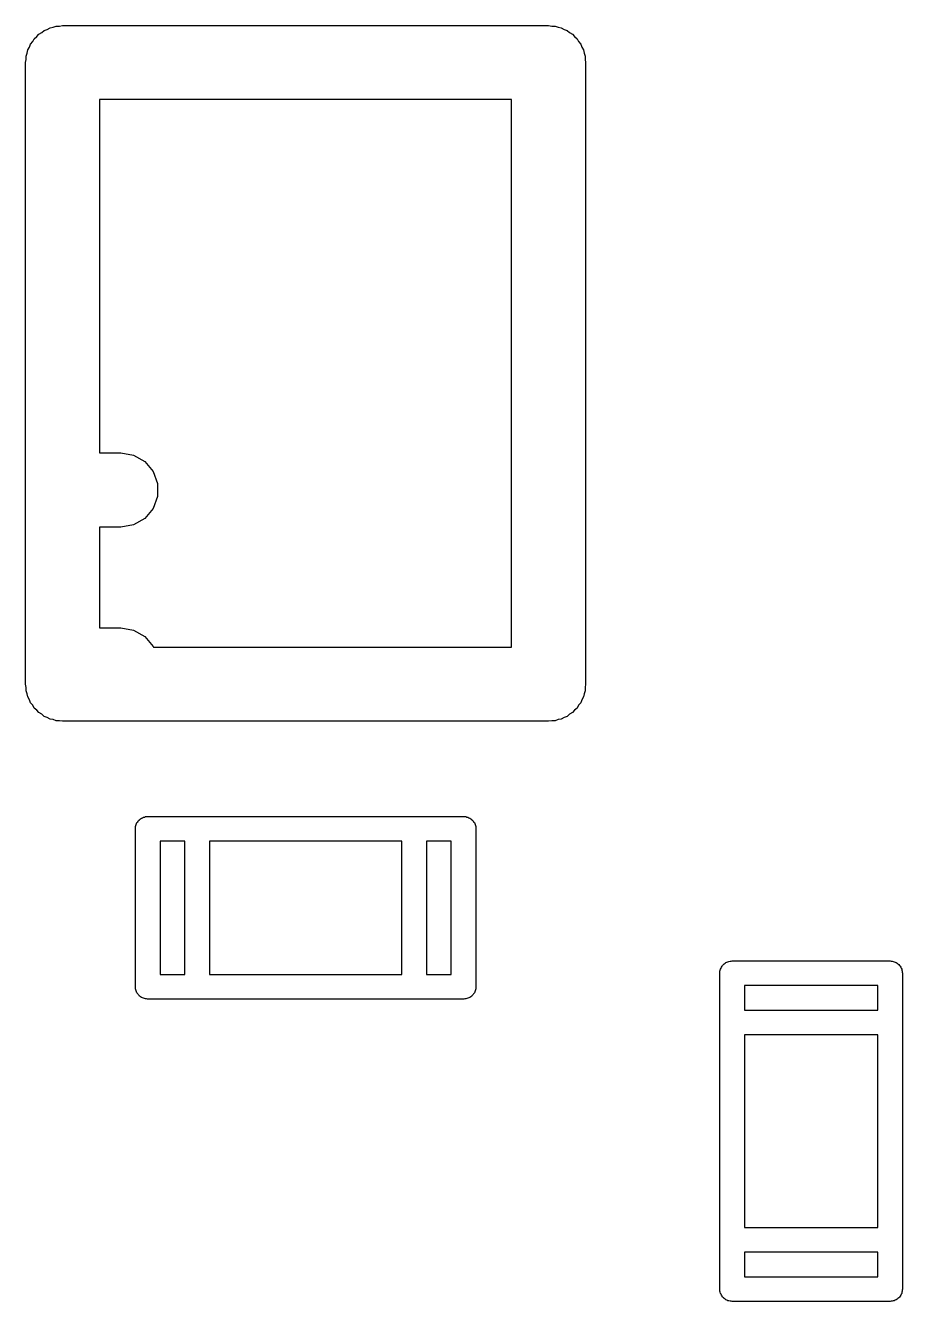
# Model space of a CAD drawing. Extents: x 10 to 287, y -200 to -10.
# Drawn here: x 132.56 to 137.07, y -85.43 to -78.86 of the extents above; entities that cross this region are included whole.
import ezdxf

# ---------------------------------------------------------------- set-up
doc = ezdxf.new("R2010")
doc.units = 0
doc.header["$MEASUREMENT"] = 0
doc.layers.add('BLACK', color=7, linetype='CONTINUOUS')

msp = doc.modelspace()

# ---------------------------------------------------------------- linework, layer by layer
at = {"layer": 'Black'}
for p, q in [((132.701, -78.8681), (132.717, -78.8624)), ((132.717, -78.8624), (132.734, -78.8624)), ((132.734, -78.8624), (132.75, -78.8595)), ((132.75, -78.8595), (135.25, -78.8595)), ((135.25, -78.8595), (135.266, -78.8624)), ((135.266, -78.8624), (135.283, -78.8624)), ((135.283, -78.8624), (135.299, -78.8681)), ((132.596, -78.942), (132.604, -78.9275)), ((132.604, -78.9275), (132.617, -78.9168)), ((132.617, -78.9168), (132.628, -78.9041)), ((132.628, -78.9041), (132.642, -78.8957)), ((132.642, -78.8957), (132.655, -78.885)), ((132.655, -78.885), (132.67, -78.8793)), ((132.67, -78.8793), (132.685, -78.871)), ((132.685, -78.871), (132.701, -78.8681)), ((135.299, -78.8681), (135.315, -78.871)), ((135.315, -78.871), (135.33, -78.8793)), ((135.33, -78.8793), (135.345, -78.885)), ((135.345, -78.885), (135.358, -78.8957)), ((135.358, -78.8957), (135.372, -78.9041)), ((135.372, -78.9041), (135.383, -78.9168)), ((135.383, -78.9168), (135.396, -78.9275)), ((135.396, -78.9275), (135.404, -78.942)), ((132.568, -79.0013), (132.571, -78.9848)), ((132.571, -78.9848), (132.579, -78.9704)), ((132.579, -78.9704), (132.585, -78.9547)), ((132.585, -78.9547), (132.596, -78.942)), ((135.404, -78.942), (135.415, -78.9547)), ((135.415, -78.9547), (135.421, -78.9704)), ((135.421, -78.9704), (135.429, -78.9848)), ((135.429, -78.9848), (135.432, -79.0013)), ((132.559, -79.05), (132.562, -79.0336)), ((132.559, -79.15), (132.559, -79.05)), ((132.562, -79.0169), (132.568, -79.0013)), ((132.562, -79.0336), (132.562, -79.0169)), ((135.432, -79.0013), (135.438, -79.0169)), ((135.438, -79.0169), (135.438, -79.0336)), ((135.438, -79.0336), (135.44, -79.05)), ((135.44, -79.05), (135.44, -82.25)), ((132.559, -80.05), (132.559, -79.15)), ((132.94, -79.2405), (132.94, -80.05)), ((135.059, -79.2405), (132.94, -79.2405)), ((135.059, -82.0595), (135.059, -79.2405)), ((132.559, -81.25), (132.559, -80.05)), ((132.94, -80.05), (132.94, -81.0595)), ((132.94, -81.0595), (133.05, -81.0595)), ((133.05, -81.0595), (133.115, -81.071)), ((133.115, -81.071), (133.172, -81.1041)), ((133.172, -81.1041), (133.215, -81.1547)), ((133.215, -81.1547), (133.238, -81.2169)), ((133.238, -81.2169), (133.238, -81.2831)), ((132.559, -82.15), (132.559, -81.25)), ((133.238, -81.2831), (133.215, -81.3452)), ((133.215, -81.3452), (133.172, -81.3959)), ((133.172, -81.3959), (133.115, -81.429)), ((133.05, -81.4405), (132.94, -81.4405)), ((132.94, -81.4405), (132.94, -81.9595)), ((133.115, -81.429), (133.05, -81.4405)), ((132.94, -81.9595), (133.05, -81.9595)), ((133.05, -81.9595), (133.115, -81.971)), ((133.115, -81.971), (133.172, -82.0041)), ((133.172, -82.0041), (133.215, -82.0547)), ((133.215, -82.0547), (133.217, -82.0595)), ((133.217, -82.0595), (135.059, -82.0595)), ((132.559, -82.25), (132.559, -82.15)), ((132.562, -82.2664), (132.559, -82.25)), ((132.562, -82.2831), (132.562, -82.2664)), ((135.44, -82.25), (135.438, -82.2664)), ((135.438, -82.2664), (135.438, -82.2831)), ((132.568, -82.2987), (132.562, -82.2831)), ((132.571, -82.3152), (132.568, -82.2987)), ((132.579, -82.3296), (132.571, -82.3152)), ((132.585, -82.3452), (132.579, -82.3296)), ((132.596, -82.358), (132.585, -82.3452)), ((135.415, -82.3452), (135.404, -82.358)), ((135.421, -82.3296), (135.415, -82.3452)), ((135.429, -82.3152), (135.421, -82.3296)), ((135.432, -82.2987), (135.429, -82.3152)), ((135.438, -82.2831), (135.432, -82.2987)), ((132.604, -82.3725), (132.596, -82.358)), ((132.617, -82.3832), (132.604, -82.3725)), ((132.628, -82.3959), (132.617, -82.3832)), ((132.642, -82.4043), (132.628, -82.3959)), ((132.655, -82.415), (132.642, -82.4043)), ((135.358, -82.4043), (135.345, -82.415)), ((135.372, -82.3959), (135.358, -82.4043)), ((135.383, -82.3832), (135.372, -82.3959)), ((135.396, -82.3725), (135.383, -82.3832)), ((135.404, -82.358), (135.396, -82.3725)), ((132.67, -82.4207), (132.655, -82.415)), ((132.685, -82.429), (132.67, -82.4207)), ((132.701, -82.4319), (132.685, -82.429)), ((132.717, -82.4376), (132.701, -82.4319)), ((132.734, -82.4376), (132.717, -82.4376)), ((132.75, -82.4405), (132.734, -82.4376)), ((135.25, -82.4405), (132.75, -82.4405)), ((135.266, -82.4376), (135.25, -82.4405)), ((135.283, -82.4376), (135.266, -82.4376)), ((135.299, -82.4319), (135.283, -82.4376)), ((135.315, -82.429), (135.299, -82.4319)), ((135.33, -82.4207), (135.315, -82.429)), ((135.345, -82.415), (135.33, -82.4207)), ((133.151, -82.9422), (133.155, -82.9386)), ((133.155, -82.9386), (133.161, -82.9367)), ((133.161, -82.9367), (133.165, -82.9339)), ((133.165, -82.9339), (133.171, -82.933)), ((133.171, -82.933), (133.176, -82.9311)), ((133.176, -82.9311), (133.182, -82.9311)), ((133.182, -82.9311), (133.187, -82.9301)), ((133.187, -82.9301), (134.813, -82.9301)), ((134.813, -82.9301), (134.818, -82.9311)), ((134.818, -82.9311), (134.824, -82.9311)), ((134.824, -82.9311), (134.829, -82.933)), ((134.829, -82.933), (134.835, -82.9339)), ((134.835, -82.9339), (134.839, -82.9367)), ((134.839, -82.9367), (134.845, -82.9386)), ((134.845, -82.9386), (134.849, -82.9422)), ((133.124, -82.9936), (133.125, -82.9881)), ((133.124, -83.8064), (133.124, -82.9936)), ((133.125, -82.9826), (133.127, -82.9774)), ((133.125, -82.9881), (133.125, -82.9826)), ((133.127, -82.9774), (133.128, -82.9719)), ((133.128, -82.9719), (133.13, -82.9671)), ((133.13, -82.9671), (133.132, -82.9618)), ((133.132, -82.9618), (133.136, -82.9576)), ((133.136, -82.9576), (133.139, -82.9528)), ((133.139, -82.9528), (133.143, -82.9492)), ((133.143, -82.9492), (133.146, -82.945)), ((133.146, -82.945), (133.151, -82.9422)), ((134.849, -82.9422), (134.854, -82.945)), ((134.854, -82.945), (134.857, -82.9492)), ((134.857, -82.9492), (134.861, -82.9528)), ((134.861, -82.9528), (134.864, -82.9576)), ((134.864, -82.9576), (134.868, -82.9618)), ((134.868, -82.9618), (134.87, -82.9671)), ((134.87, -82.9671), (134.872, -82.9719)), ((134.872, -82.9719), (134.873, -82.9774)), ((134.873, -82.9774), (134.875, -82.9826)), ((134.875, -82.9826), (134.875, -82.9881)), ((134.875, -82.9881), (134.876, -82.9936)), ((134.876, -82.9936), (134.876, -83.8064)), ((133.251, -83.0571), (133.251, -83.7429)), ((133.378, -83.0571), (133.251, -83.0571)), ((133.378, -83.7429), (133.378, -83.0571)), ((133.505, -83.0571), (133.505, -83.7429)), ((134.495, -83.0571), (133.505, -83.0571)), ((134.495, -83.7429), (134.495, -83.0571)), ((134.622, -83.0571), (134.622, -83.7429)), ((134.749, -83.0571), (134.622, -83.0571)), ((134.749, -83.7429), (134.749, -83.0571)), ((136.131, -83.7262), (136.133, -83.721)), ((136.131, -83.7317), (136.131, -83.7262)), ((136.133, -83.721), (136.134, -83.7155)), ((136.134, -83.7155), (136.137, -83.7107)), ((136.137, -83.7107), (136.139, -83.7054)), ((136.139, -83.7054), (136.142, -83.7012)), ((136.142, -83.7012), (136.145, -83.6964)), ((136.145, -83.6964), (136.149, -83.6928)), ((136.149, -83.6928), (136.153, -83.6886)), ((136.153, -83.6886), (136.158, -83.6858)), ((136.158, -83.6858), (136.162, -83.6822)), ((136.162, -83.6822), (136.167, -83.6803)), ((136.167, -83.6803), (136.172, -83.6775)), ((136.172, -83.6775), (136.177, -83.6766)), ((136.177, -83.6766), (136.183, -83.6747)), ((136.183, -83.6747), (136.188, -83.6747)), ((136.188, -83.6747), (136.194, -83.6737)), ((136.194, -83.6737), (137.006, -83.6737)), ((137.006, -83.6737), (137.012, -83.6747)), ((137.012, -83.6747), (137.017, -83.6747)), ((137.017, -83.6747), (137.023, -83.6766)), ((137.023, -83.6766), (137.028, -83.6775)), ((137.028, -83.6775), (137.033, -83.6803)), ((137.033, -83.6803), (137.038, -83.6822)), ((137.038, -83.6822), (137.042, -83.6858)), ((137.042, -83.6858), (137.047, -83.6886)), ((137.047, -83.6886), (137.051, -83.6928)), ((137.051, -83.6928), (137.055, -83.6964)), ((137.055, -83.6964), (137.058, -83.7012)), ((137.058, -83.7012), (137.061, -83.7054)), ((137.061, -83.7054), (137.063, -83.7107)), ((137.063, -83.7107), (137.066, -83.7155)), ((137.066, -83.7155), (137.067, -83.721)), ((137.067, -83.721), (137.069, -83.7262)), ((137.069, -83.7262), (137.069, -83.7317)), ((133.251, -83.7429), (133.378, -83.7429)), ((133.505, -83.7429), (134.495, -83.7429)), ((134.622, -83.7429), (134.749, -83.7429)), ((136.13, -83.7372), (136.131, -83.7317)), ((136.13, -85.3628), (136.13, -83.7372)), ((137.069, -83.7317), (137.07, -83.7372)), ((137.07, -83.7372), (137.07, -85.3628)), ((133.125, -83.8119), (133.124, -83.8064)), ((133.125, -83.8174), (133.125, -83.8119)), ((133.127, -83.8226), (133.125, -83.8174)), ((133.128, -83.8281), (133.127, -83.8226)), ((133.13, -83.8329), (133.128, -83.8281)), ((133.132, -83.8381), (133.13, -83.8329)), ((133.136, -83.8424), (133.132, -83.8381)), ((133.139, -83.8472), (133.136, -83.8424)), ((133.143, -83.8508), (133.139, -83.8472)), ((133.146, -83.855), (133.143, -83.8508)), ((133.151, -83.8578), (133.146, -83.855)), ((133.155, -83.8614), (133.151, -83.8578)), ((134.849, -83.8578), (134.845, -83.8614)), ((134.854, -83.855), (134.849, -83.8578)), ((134.857, -83.8508), (134.854, -83.855)), ((134.861, -83.8472), (134.857, -83.8508)), ((134.864, -83.8424), (134.861, -83.8472)), ((134.868, -83.8381), (134.864, -83.8424)), ((134.87, -83.8329), (134.868, -83.8381)), ((134.872, -83.8281), (134.87, -83.8329)), ((134.873, -83.8226), (134.872, -83.8281)), ((134.875, -83.8174), (134.873, -83.8226)), ((134.876, -83.8064), (134.875, -83.8119)), ((134.875, -83.8119), (134.875, -83.8174)), ((136.257, -83.8007), (136.257, -83.9277)), ((136.943, -83.8007), (136.257, -83.8007)), ((136.943, -83.9277), (136.943, -83.8007)), ((133.161, -83.8633), (133.155, -83.8614)), ((133.165, -83.8661), (133.161, -83.8633)), ((133.171, -83.867), (133.165, -83.8661)), ((133.176, -83.8689), (133.171, -83.867)), ((133.182, -83.8689), (133.176, -83.8689)), ((133.187, -83.8699), (133.182, -83.8689)), ((134.813, -83.8699), (133.187, -83.8699)), ((134.818, -83.8689), (134.813, -83.8699)), ((134.824, -83.8689), (134.818, -83.8689)), ((134.829, -83.867), (134.824, -83.8689)), ((134.835, -83.8661), (134.829, -83.867)), ((134.839, -83.8633), (134.835, -83.8661)), ((134.845, -83.8614), (134.839, -83.8633)), ((136.257, -83.9277), (136.943, -83.9277)), ((136.257, -84.0547), (136.257, -85.0453)), ((136.943, -84.0547), (136.257, -84.0547)), ((136.943, -85.0453), (136.943, -84.0547)), ((136.257, -85.0453), (136.943, -85.0453)), ((136.257, -85.1723), (136.257, -85.2993)), ((136.943, -85.1723), (136.257, -85.1723)), ((136.943, -85.2993), (136.943, -85.1723)), ((136.257, -85.2993), (136.943, -85.2993)), ((136.131, -85.3683), (136.13, -85.3628)), ((136.131, -85.3738), (136.131, -85.3683)), ((137.07, -85.3628), (137.069, -85.3683)), ((137.069, -85.3683), (137.069, -85.3738)), ((136.133, -85.379), (136.131, -85.3738)), ((136.134, -85.3845), (136.133, -85.379)), ((136.137, -85.3893), (136.134, -85.3845)), ((136.139, -85.3945), (136.137, -85.3893)), ((136.142, -85.3988), (136.139, -85.3945)), ((136.145, -85.4036), (136.142, -85.3988)), ((136.149, -85.4072), (136.145, -85.4036)), ((136.153, -85.4114), (136.149, -85.4072)), ((136.158, -85.4142), (136.153, -85.4114)), ((136.162, -85.4178), (136.158, -85.4142)), ((136.167, -85.4197), (136.162, -85.4178)), ((136.172, -85.4225), (136.167, -85.4197)), ((136.177, -85.4234), (136.172, -85.4225)), ((136.183, -85.4253), (136.177, -85.4234)), ((136.188, -85.4253), (136.183, -85.4253)), ((136.194, -85.4263), (136.188, -85.4253)), ((137.006, -85.4263), (136.194, -85.4263)), ((137.012, -85.4253), (137.006, -85.4263)), ((137.017, -85.4253), (137.012, -85.4253)), ((137.023, -85.4234), (137.017, -85.4253)), ((137.028, -85.4225), (137.023, -85.4234)), ((137.033, -85.4197), (137.028, -85.4225)), ((137.038, -85.4178), (137.033, -85.4197)), ((137.042, -85.4142), (137.038, -85.4178)), ((137.047, -85.4114), (137.042, -85.4142)), ((137.051, -85.4072), (137.047, -85.4114)), ((137.055, -85.4036), (137.051, -85.4072)), ((137.058, -85.3988), (137.055, -85.4036)), ((137.061, -85.3945), (137.058, -85.3988)), ((137.063, -85.3893), (137.061, -85.3945)), ((137.066, -85.3845), (137.063, -85.3893)), ((137.067, -85.379), (137.066, -85.3845)), ((137.069, -85.3738), (137.067, -85.379))]:
    msp.add_line(p, q, dxfattribs=at)

doc.saveas('drawing.dxf')
